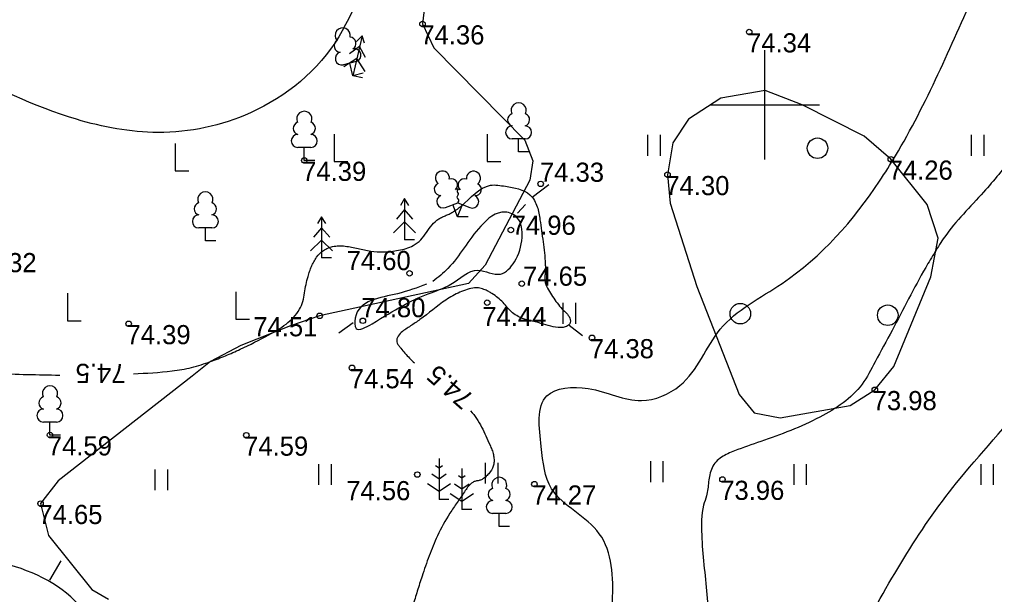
# Model space of a CAD drawing. Extents: x 637051 to 638628, y 6462502 to 6466834.
# Drawn here: x 637622.77 to 637658.39, y 6465832.11 to 6465853.12 of the extents above; entities that cross this region are included whole.
import ezdxf

# ---------------------------------------------------------------- set-up
doc = ezdxf.new("R2010")
doc.units = 0
for name, color, linetype in [('HALJASTUS', 7, 'Continuous'), ('HORISONTAAL', 7, 'Continuous'), ('KORGUS-EH2000', 7, 'Continuous'), ('PUU', 7, 'Continuous'), ('VORK', 7, 'Continuous')]:
    doc.layers.add(name, color=color, linetype=linetype)

msp = doc.modelspace()

# ---------------------------------------------------------------- linework, layer by layer
at = {"layer": 'HALJASTUS'}
for p, q in [((637634.272, 6465848.929), (637634.272, 6465847.929)), ((637639.858, 6465848.929), (637639.858, 6465847.929)), ((637645.72, 6465848.901), (637645.72, 6465848.141)), ((637646.18, 6465848.901), (637646.18, 6465848.141)), ((637657.541, 6465848.901), (637657.541, 6465848.141)), ((637658.001, 6465848.901), (637658.001, 6465848.141)), ((637628.458, 6465848.587), (637628.458, 6465847.587)), ((637634.272, 6465847.929), (637634.772, 6465847.929)), ((637639.858, 6465847.929), (637640.358, 6465847.929)), ((637628.458, 6465847.587), (637628.958, 6465847.587)), ((637624.525, 6465843.112), (637624.525, 6465842.112)), ((637630.681, 6465843.169), (637630.681, 6465842.169)), ((637642.628, 6465842.763), (637642.628, 6465842.003)), ((637643.088, 6465842.763), (637643.088, 6465842.003)), ((637624.525, 6465842.112), (637625.025, 6465842.112)), ((637630.681, 6465842.169), (637631.181, 6465842.169)), ((637633.7, 6465836.874), (637633.7, 6465836.114)), ((637634.16, 6465836.874), (637634.16, 6465836.114)), ((637639.785, 6465836.924), (637639.785, 6465836.164)), ((637640.245, 6465836.924), (637640.245, 6465836.164)), ((637645.82, 6465836.974), (637645.82, 6465836.214)), ((637646.28, 6465836.974), (637646.28, 6465836.214)), ((637651.057, 6465836.874), (637651.057, 6465836.114)), ((637651.517, 6465836.874), (637651.517, 6465836.114)), ((637657.89, 6465836.874), (637657.89, 6465836.114)), ((637658.35, 6465836.874), (637658.35, 6465836.114)), ((637627.715, 6465836.674), (637627.715, 6465835.914)), ((637628.175, 6465836.674), (637628.175, 6465835.914))]:
    msp.add_line(p, q, dxfattribs=at)
msp.add_lwpolyline([(637637.571, 6465853.579), (637637.496, 6465852.953), (637637.913, 6465852.082), (637641.236, 6465848.713), (637641.524, 6465847.957), (637641.414, 6465847.241), (637639.79, 6465844.146), (637639.18, 6465843.474), (637633.738, 6465842.289), (637632.675, 6465841.919), (637630.861, 6465841.208), (637629.752, 6465840.62), (637629.085, 6465840.079), (637624.19, 6465836.266), (637623.542, 6465835.429), (637623.834, 6465834.261), (637625.421, 6465832.291), (637626.029, 6465831.939)], dxfattribs=at)
msp.add_lwpolyline([(637653.631, 6465848.849), (637651.367, 6465850.004), (637650.01, 6465850.522), (637648.393, 6465850.248), (637647.208, 6465849.472), (637646.639, 6465848.605), (637646.447, 6465847.446), (637646.55, 6465846.406), (637647.522, 6465843.362), (637649.059, 6465839.412), (637649.61, 6465838.751), (637650.568, 6465838.568), (637653.12, 6465839.012), (637654.021, 6465839.589), (637654.719, 6465840.433), (637656.072, 6465843.72), (637656.34, 6465845.133), (637655.939, 6465846.362), (637654.605, 6465848.011)], close=True, dxfattribs=at)
for centre in [(637651.928, 6465848.414), (637649.107, 6465842.368), (637654.493, 6465842.311)]:
    msp.add_circle(centre, 0.375, dxfattribs=at)
at = {"layer": 'HORISONTAAL'}
for p, q in [((637641.497, 6465846.628), (637642.114, 6465847.091)), ((637640.967, 6465846.046), (637641.258, 6465846.354)), ((637634.958, 6465842.037), (637634.444, 6465841.661)), ((637642.85, 6465841.952), (637643.346, 6465841.575)), ((637623.881, 6465832.633), (637624.292, 6465833.335))]:
    msp.add_line(p, q, dxfattribs=at)
for points in [[(637639.539, 6465814.147), (637640.463, 6465816.717), (637643.442, 6465819.321), (637647.14, 6465822.233), (637650.804, 6465826.036), (637653.509, 6465830.662), (637657.138, 6465836.349), (637659.775, 6465839.672), (637662.411, 6465844.503), (637664.808, 6465846.353), (637666.006, 6465847.655), (637667.273, 6465850.567), (637670.68, 6465858.482), (637674.31, 6465868.623), (637674.378, 6465870.199), (637673.351, 6465874.105), (637672.598, 6465880.135), (637670.338, 6465883.287), (637668.77, 6465883.833), (637666.349, 6465884.144), (637662.035, 6465884.11), (637660.22, 6465883.493), (637656.933, 6465880.615), (637651.694, 6465877.634), (637648.407, 6465874.653), (637645.363, 6465873.297), (637643.887, 6465873.591), (637642.415, 6465875.27), (637640.703, 6465876.229), (637638.032, 6465878.251), (637636.218, 6465883.219), (637634.642, 6465884.555), (637631.458, 6465886.508), (637630.329, 6465886.336), (637629.746, 6465885.069), (637631.116, 6465881.951), (637631.938, 6465879.244), (637631.869, 6465873.283), (637630.534, 6465869.994), (637628.993, 6465867.63), (637626.973, 6465867.39), (637625.945, 6465868.726), (637624.473, 6465873.625), (637623.925, 6465878.319), (637620.506, 6465888.133), (637618.721, 6465889.352), (637616.256, 6465890.277), (637615.126, 6465891.613), (637613.927, 6465894.217), (637613.379, 6465896.752), (637612.856, 6465897.72), (637612.01, 6465898.739), (637609.955, 6465900.624)], [(637589.901, 6465880.239), (637590.042, 6465878.091), (637590.314, 6465874.519), (637590.275, 6465870.093), (637590.236, 6465861.552), (637589.965, 6465857.825), (637589.693, 6465852.506), (637589.46, 6465846.799), (637589.723, 6465843.529), (637590.024, 6465841.902), (637590.353, 6465840.276), (637590.52, 6465839.518), (637590.715, 6465838.771), (637591.168, 6465837.287), (637591.571, 6465836.158), (637592.054, 6465835.079), (637592.657, 6465834.036), (637593.015, 6465833.524), (637593.419, 6465833.016), (637593.978, 6465832.565), (637594.294, 6465832.421), (637594.622, 6465832.317), (637595.126, 6465832.233), (637595.648, 6465832.24), (637596.171, 6465832.334), (637596.679, 6465832.512), (637597.578, 6465833.001), (637597.948, 6465833.333), (637598.231, 6465833.754), (637598.407, 6465834.318), (637598.46, 6465834.898), (637598.486, 6465835.478), (637598.581, 6465836.045), (637598.727, 6465836.551), (637598.886, 6465837.052), (637599.083, 6465837.552), (637599.208, 6465837.791), (637599.357, 6465838.025), (637599.914, 6465838.596), (637600.599, 6465838.995), (637601.206, 6465839.226), (637601.815, 6465839.399), (637602.427, 6465839.496), (637603.044, 6465839.5), (637607.119, 6465839.073), (637609.021, 6465838.801), (637609.99, 6465838.78), (637610.951, 6465838.931), (637611.908, 6465839.231), (637612.385, 6465839.429), (637612.863, 6465839.655), (637613.36, 6465839.973), (637613.639, 6465840.432), (637613.679, 6465840.878), (637613.668, 6465841.325), (637613.643, 6465841.771), (637613.639, 6465842.218), (637613.647, 6465842.878), (637613.676, 6465843.208), (637613.707, 6465843.373), (637613.756, 6465843.538), (637614.012, 6465843.848), (637614.193, 6465843.946), (637614.377, 6465844.004), (637614.701, 6465843.984), (637614.998, 6465843.809), (637615.717, 6465842.97), (637616.356, 6465842.101), (637616.553, 6465841.766), (637616.723, 6465841.415), (637617.051, 6465840.922), (637617.126, 6465840.849), (637617.21, 6465840.781), (637617.476, 6465840.613), (637618.324, 6465840.368), (637618.911, 6465840.333), (637619.5, 6465840.315), (637621.87, 6465840.19), (637624.241, 6465840.122)], [(637678.331, 6465874.494), (637678.532, 6465870.863), (637678.361, 6465869.184), (637675.553, 6465862.846), (637673.259, 6465857.707), (637670.349, 6465850.58), (637669.213, 6465847.786), (637668.622, 6465846.398), (637667.986, 6465845.03), (637667.164, 6465843.468), (637666.282, 6465841.939), (637665.379, 6465840.423), (637664.493, 6465838.897), (637663.668, 6465837.379), (637661.318, 6465832.755), (637659.688, 6465829.705), (637658.804, 6465828.218), (637658.337, 6465827.488), (637657.851, 6465826.769), (637657.239, 6465826.064), (637656.584, 6465825.398), (637654.601, 6465823.153), (637652.612, 6465820.91), (637650.797, 6465819.197), (637649.657, 6465818.396), (637648.484, 6465817.647), (637647.304, 6465816.91), (637646.141, 6465816.147), (637643.607, 6465814.297), (637642.511, 6465813.03), (637642.092, 6465812.027), (637641.737, 6465811.012), (637641.107, 6465808.953), (637640.98, 6465808.53)], [(637666.698, 6465869.71), (637666.702, 6465869.39), (637666.977, 6465868.4), (637667.57, 6465867.485), (637668.191, 6465866.58), (637668.551, 6465865.621), (637668.626, 6465864.825), (637668.631, 6465864.005), (637668.544, 6465863.188), (637668.346, 6465862.401), (637668.009, 6465861.491), (637667.649, 6465860.589), (637666.976, 6465858.769), (637664.802, 6465851.848), (637663.98, 6465849.313), (637663.659, 6465848.906), (637663.431, 6465848.747), (637663.192, 6465848.593), (637662.906, 6465848.428), (637662.61, 6465848.319), (637662.199, 6465848.388), (637661.857, 6465848.73), (637661.775, 6465849.049), (637661.808, 6465849.4), (637661.829, 6465849.751), (637661.711, 6465850.066), (637661.409, 6465850.265), (637660.821, 6465850.221), (637660.589, 6465850.088), (637660.37, 6465849.939), (637659.999, 6465849.57), (637659.757, 6465849.211), (637659.54, 6465848.842), (637659.321, 6465848.477), (637659.075, 6465848.131), (637657.996, 6465846.812), (637656.567, 6465845.167), (637656.214, 6465844.617), (637655.881, 6465844.057), (637655.256, 6465842.913), (637654.653, 6465841.757), (637654.033, 6465840.61), (637653.554, 6465839.788), (637652.013, 6465838.589), (637649.856, 6465837.698), (637648.897, 6465837.355), (637648.421, 6465837.122), (637648.221, 6465836.955), (637648.075, 6465836.739), (637647.992, 6465836.485), (637647.95, 6465836.226), (637647.919, 6465835.966), (637647.87, 6465835.711), (637647.767, 6465835.368), (637647.695, 6465834.287), (637647.777, 6465833.197), (637647.888, 6465832.105), (637647.904, 6465831.017), (637647.733, 6465829.784), (637646.706, 6465827.145), (637645.644, 6465825.672), (637645.053, 6465825.18), (637644.422, 6465824.745), (637643.794, 6465824.312), (637643.213, 6465823.822), (637641.604, 6465822.143), (637639.378, 6465819.505), (637638.077, 6465817.792), (637637.506, 6465816.831), (637637.05, 6465815.817), (637636.502, 6465813.681), (637635.989, 6465809.398), (637635.886, 6465808.634)], [(637634.06, 6465815.621), (637635.225, 6465819.766), (637636.423, 6465820.966), (637638.751, 6465822.576), (637639.71, 6465823.295), (637640.087, 6465824.22), (637640.155, 6465828.16), (637640.669, 6465828.435), (637642.107, 6465828.263), (637643.613, 6465828.195), (637643.887, 6465828.743), (637644.435, 6465831.861), (637643.956, 6465834.328), (637642.21, 6465835.972), (637641.833, 6465837.514), (637642.038, 6465839.364), (637643.545, 6465839.638), (637645.497, 6465839.193), (637646.9, 6465839.741), (637648.373, 6465841.797), (637650.633, 6465843.475), (637654.194, 6465847.21), (637654.776, 6465848.135), (637657.686, 6465854.131), (637658.885, 6465857.557), (637658.542, 6465860.024), (637657.549, 6465860.469), (637654.468, 6465859.784), (637651.352, 6465858.002), (637646.627, 6465856.563), (637643.785, 6465855.981), (637640.908, 6465857.42), (637639.368, 6465858.002), (637637.998, 6465857.248), (637636.354, 6465855.981), (637634.437, 6465852.486), (637631.218, 6465849.711), (637627.829, 6465848.991), (637624.85, 6465849.471), (637620.399, 6465851.39), (637619.063, 6465851.972), (637616.221, 6465851.835), (637613.311, 6465850.396), (637612.421, 6465849.608), (637608.877, 6465848.375), (637604.699, 6465849.266), (637601.686, 6465852.829), (637598.605, 6465855.433), (637598.057, 6465857.557), (637597.509, 6465860.092)], [(637676.983, 6465856.009), (637671.023, 6465837.034), (637667.599, 6465829.771), (637663.01, 6465821), (637661.23, 6465817.711), (637658.491, 6465815.929), (637653.081, 6465814.422), (637649.314, 6465813.462), (637646.575, 6465812.64), (637644.247, 6465809.419), (637643.151, 6465805.925), (637642.877, 6465802.567), (637643.767, 6465800.58), (637646.918, 6465798.867), (637650.273, 6465797.359), (637652.67, 6465797.633), (637657.601, 6465799.141), (637660.066, 6465801.128), (637662.873, 6465805.993), (637664.928, 6465809.625), (637667.941, 6465809.831), (637669.516, 6465805.377), (637669.858, 6465800.648), (637672.05, 6465798.524), (637678.487, 6465795.92), (637681.158, 6465794.618)], [(637626.936, 6465840.171), (637628.348, 6465840.276), (637629.058, 6465840.403), (637629.407, 6465840.503), (637629.752, 6465840.62), (637630.301, 6465840.833), (637630.835, 6465841.069), (637631.88, 6465841.596), (637632.51, 6465841.988), (637632.783, 6465842.231), (637633.006, 6465842.528), (637633.126, 6465842.819), (637633.19, 6465843.124), (637633.24, 6465843.432), (637633.316, 6465843.732), (637633.372, 6465843.913), (637633.439, 6465844.089), (637633.522, 6465844.261), (637633.627, 6465844.431), (637633.884, 6465844.682), (637634.04, 6465844.764), (637634.209, 6465844.819), (637634.442, 6465844.85), (637634.673, 6465844.836), (637635.14, 6465844.752), (637635.607, 6465844.654), (637636.072, 6465844.625), (637636.62, 6465844.684), (637637.158, 6465844.858), (637637.431, 6465845.069), (637637.642, 6465845.339), (637637.844, 6465845.612), (637638.09, 6465845.828), (637638.224, 6465845.901), (637638.364, 6465845.962), (637638.503, 6465846.024), (637638.633, 6465846.1), (637638.905, 6465846.294), (637639.982, 6465847.061), (637640.525, 6465847.022), (637641.418, 6465846.711), (637641.585, 6465846.503), (637641.686, 6465846.278), (637641.787, 6465845.799), (637641.9, 6465844.994), (637641.981, 6465844.188), (637641.984, 6465844.018), (637641.975, 6465843.848), (637641.968, 6465843.678), (637641.981, 6465843.508), (637642.094, 6465843.241), (637642.25, 6465842.998), (637642.602, 6465842.538), (637642.873, 6465842.208), (637642.873, 6465841.994), (637642.795, 6465841.929), (637642.714, 6465841.883), (637642.543, 6465841.858), (637641.825, 6465842.014), (637640.991, 6465842.266), (637640.783, 6465842.404), (637640.607, 6465842.584), (637640.439, 6465842.775), (637640.253, 6465842.946), (637640.034, 6465843.105), (637639.916, 6465843.174), (637639.788, 6465843.237), (637639.594, 6465843.304), (637639.4, 6465843.314), (637639.129, 6465843.25), (637638.86, 6465843.152), (637638.352, 6465842.868), (637637.401, 6465842.15), (637637.233, 6465842.032), (637637.063, 6465841.92), (637636.891, 6465841.806), (637636.722, 6465841.684), (637636.566, 6465841.296), (637636.631, 6465841.202), (637636.701, 6465841.108), (637636.854, 6465840.923), (637637.022, 6465840.742), (637637.199, 6465840.567)], [(637637.638, 6465843.441), (637636.577, 6465843.098), (637635.036, 6465842.208), (637635.07, 6465841.831), (637635.653, 6465842.002), (637637.707, 6465843.098), (637638.529, 6465843.441), (637639.522, 6465843.955), (637640.343, 6465843.818), (637640.857, 6465844.263), (637641.131, 6465845.154), (637640.96, 6465845.874), (637640.515, 6465846.079), (637639.624, 6465845.565), (637638.426, 6465844.024), (637637.878, 6465843.544)], [(637600.676, 6465796.777), (637605.71, 6465796.64), (637611.633, 6465796.982), (637617.214, 6465796.674), (637620.946, 6465797.017), (637624.028, 6465798.353), (637626.373, 6465800.203), (637627.743, 6465805.137), (637628.222, 6465809.865), (637629.113, 6465814.387), (637629.335, 6465817.676), (637629.335, 6465820.76), (637629.369, 6465822.884), (637627.829, 6465824.152), (637627.041, 6465824.7), (637626.425, 6465825.933), (637625.055, 6465831.587), (637622.213, 6465833.231), (637618.481, 6465833.3), (637613.071, 6465832.169), (637609.134, 6465830.97), (637603.963, 6465830.387), (637601.977, 6465829.188), (637599.82, 6465826.516), (637596.02, 6465823.878), (637594.581, 6465823.432), (637592.698, 6465824.118), (637590.61, 6465826.242), (637588.761, 6465830.97), (637587.733, 6465834.91), (637586.912, 6465838.336), (637586.638, 6465843.612)], [(637639.253, 6465838.821), (637639.474, 6465838.536), (637639.655, 6465838.226), (637639.812, 6465837.901), (637639.962, 6465837.568), (637640.032, 6465837.398), (637640.085, 6465837.22), (637640.11, 6465837.042), (637640.109, 6465836.955), (637640.098, 6465836.87), (637639.967, 6465836.586), (637639.858, 6465836.46), (637639.73, 6465836.345), (637639.62, 6465836.288), (637639.499, 6465836.26), (637639.381, 6465836.231), (637639.283, 6465836.171), (637639.031, 6465835.86), (637638.761, 6465835.468), (637638.499, 6465835.075), (637638.041, 6465834.249), (637637.885, 6465833.885), (637637.741, 6465833.518), (637637.605, 6465833.147), (637637.479, 6465832.774), (637637.305, 6465832.233), (637637.148, 6465831.691), (637637.045, 6465831.147), (637637.025, 6465830.874), (637637.032, 6465830.6), (637637.058, 6465830.333)]]:
    msp.add_spline(points, degree=3, dxfattribs=at)
at = {"layer": 'KORGUS-EH2000'}
for centre in [(637637.496, 6465852.953), (637649.433, 6465852.662), (637654.605, 6465848.011), (637633.178, 6465847.967), (637646.447, 6465847.446), (637641.815, 6465847.111), (637640.723, 6465845.424), (637637.023, 6465843.843), (637641.123, 6465843.464), (637639.86, 6465842.769), (637626.762, 6465841.999), (637633.738, 6465842.289), (637635.316, 6465842.109), (637643.689, 6465841.486), (637634.919, 6465840.389), (637654.021, 6465839.589), (637623.886, 6465837.935), (637631.058, 6465837.926), (637637.308, 6465836.491), (637648.453, 6465836.311), (637641.584, 6465836.14), (637623.542, 6465835.429)]:
    msp.add_circle(centre, 0.1, dxfattribs=at)
at = {"layer": 'PUU'}
for p, q in [((637635.287, 6465852.524), (637634.955, 6465851.061)), ((637635.287, 6465852.524), (637635.085, 6465852.313)), ((637635.378, 6465852.247), (637635.287, 6465852.524)), ((637635.198, 6465852.134), (637634.828, 6465851.859)), ((637635.413, 6465851.726), (637635.198, 6465852.134)), ((637635.099, 6465851.695), (637634.62, 6465851.393)), ((637635.4, 6465851.216), (637635.099, 6465851.695)), ((637635.071, 6465851.58), (637634.605, 6465851.462)), ((637634.955, 6465851.061), (637634.838, 6465851.521)), ((637635.323, 6465851.155), (637634.955, 6465851.061)), ((637635.306, 6465850.981), (637634.955, 6465851.061)), ((637641.247, 6465848.755), (637640.767, 6465848.755)), ((637641.007, 6465848.28), (637641.007, 6465848.755)), ((637633.418, 6465848.442), (637632.938, 6465848.442)), ((637633.178, 6465847.967), (637633.178, 6465848.442)), ((637641.387, 6465848.28), (637641.007, 6465848.28)), ((637633.558, 6465847.967), (637633.178, 6465847.967)), ((637636.841, 6465846.572), (637636.691, 6465846.322)), ((637636.991, 6465846.322), (637636.841, 6465846.572)), ((637636.841, 6465846.572), (637636.841, 6465845.072)), ((637638.34, 6465846.247), (637638.785, 6465846.422)), ((637638.78, 6465845.912), (637638.605, 6465846.352)), ((637638.78, 6465845.912), (637638.96, 6465846.352)), ((637638.785, 6465846.422), (637639.225, 6465846.242)), ((637636.841, 6465846.172), (637636.541, 6465845.822)), ((637637.141, 6465845.822), (637636.841, 6465846.172)), ((637633.809, 6465845.909), (637633.659, 6465845.659)), ((637633.959, 6465845.659), (637633.809, 6465845.909)), ((637633.809, 6465845.909), (637633.809, 6465844.409)), ((637636.841, 6465845.722), (637636.441, 6465845.322)), ((637637.241, 6465845.322), (637636.841, 6465845.722)), ((637639.16, 6465845.912), (637638.78, 6465845.912)), ((637629.802, 6465845.5), (637629.322, 6465845.5)), ((637629.562, 6465845.025), (637629.562, 6465845.5)), ((637633.809, 6465845.509), (637633.509, 6465845.159)), ((637634.109, 6465845.159), (637633.809, 6465845.509)), ((637629.942, 6465845.025), (637629.562, 6465845.025)), ((637633.809, 6465845.059), (637633.409, 6465844.659)), ((637634.209, 6465844.659), (637633.809, 6465845.059)), ((637637.201, 6465845.072), (637636.841, 6465845.072)), ((637634.169, 6465844.409), (637633.809, 6465844.409)), ((637624.126, 6465838.41), (637623.646, 6465838.41)), ((637623.886, 6465837.935), (637623.886, 6465838.41)), ((637624.266, 6465837.935), (637623.886, 6465837.935)), ((637638.099, 6465837.073), (637638.099, 6465835.573)), ((637638.099, 6465836.723), (637637.975, 6465836.806)), ((637638.224, 6465836.806), (637638.099, 6465836.723)), ((637638.935, 6465836.708), (637638.935, 6465835.208)), ((637638.099, 6465836.323), (637637.833, 6465836.501)), ((637638.366, 6465836.501), (637638.099, 6465836.323)), ((637638.935, 6465836.358), (637638.811, 6465836.441)), ((637639.059, 6465836.441), (637638.935, 6465836.358)), ((637637.675, 6465836.162), (637638.099, 6465835.88)), ((637638.099, 6465835.88), (637638.524, 6465836.162)), ((637638.935, 6465835.958), (637638.668, 6465836.136)), ((637639.202, 6465836.136), (637638.935, 6465835.958)), ((637638.511, 6465835.797), (637638.935, 6465835.514)), ((637638.935, 6465835.514), (637639.359, 6465835.797)), ((637638.459, 6465835.573), (637638.099, 6465835.573)), ((637639.295, 6465835.208), (637638.935, 6465835.208)), ((637640.538, 6465835.067), (637640.058, 6465835.067)), ((637640.298, 6465834.592), (637640.298, 6465835.067)), ((637640.678, 6465834.592), (637640.298, 6465834.592))]:
    msp.add_line(p, q, dxfattribs=at)
msp.add_lwpolyline([(637638.785, 6465846.917), (637638.765, 6465846.842), (637638.765, 6465846.822), (637638.775, 6465846.792), (637638.795, 6465846.757), (637638.8, 6465846.737), (637638.785, 6465846.702), (637638.76, 6465846.652), (637638.755, 6465846.627), (637638.76, 6465846.612), (637638.77, 6465846.582), (637638.805, 6465846.522), (637638.81, 6465846.502), (637638.805, 6465846.482), (637638.79, 6465846.447), (637638.785, 6465846.422)], dxfattribs=at)
for centre, radius, start, end in [((637634.58, 6465852.534), 0.277, 346.8462, 221.6864), ((637634.831, 6465852.239), 0.233, 301.1172, 85.2522), ((637634.501, 6465852.156), 0.233, 123.2881, 267.4079), ((637635.01, 6465851.81), 0.238, 284.871, 104.2647), ((637634.549, 6465851.693), 0.238, 104.2679, 283.6616), ((637641.007, 6465849.8), 0.277, 332.5799, 207.4201), ((637633.178, 6465849.487), 0.277, 332.5799, 207.4201), ((637640.837, 6465849.452), 0.233, 109.0217, 253.1415), ((637641.177, 6465849.452), 0.233, 286.8508, 70.9859), ((637633.008, 6465849.14), 0.233, 109.0217, 253.1415), ((637633.348, 6465849.14), 0.233, 286.8508, 70.9859), ((637640.769, 6465848.992), 0.238, 90.0016, 269.3953), ((637641.244, 6465848.992), 0.238, 270.6047, 89.9984), ((637632.941, 6465848.679), 0.238, 90.0016, 269.3953), ((637633.415, 6465848.679), 0.238, 270.6047, 89.9984), ((637638.223, 6465847.326), 0.256, 111.5027, 232.5173), ((637638.223, 6465847.326), 0.256, 350.4856, 111.5002), ((637639.359, 6465847.317), 0.256, 67.6168, 188.6314), ((637639.359, 6465847.317), 0.256, 306.5997, 67.6143), ((637638.149, 6465846.915), 0.224, 111.4304, 274.4987), ((637638.558, 6465847.076), 0.224, 308.5041, 111.5725), ((637639.021, 6465847.071), 0.225, 67.7016, 230.5126), ((637639.426, 6465846.905), 0.224, 264.6183, 67.6866), ((637629.562, 6465846.545), 0.277, 332.5799, 207.4201), ((637638.254, 6465846.47), 0.237, 111.5014, 291.5004), ((637638.784, 6465846.679), 0.237, 66.7655, 111.5015), ((637639.315, 6465846.462), 0.237, 247.6166, 67.6155), ((637629.392, 6465846.198), 0.233, 109.0217, 253.1415), ((637629.732, 6465846.198), 0.233, 286.8508, 70.9859), ((637629.325, 6465845.737), 0.238, 90.0016, 269.3953), ((637629.799, 6465845.737), 0.238, 270.6047, 89.9984), ((637623.886, 6465839.455), 0.277, 332.5799, 207.4201), ((637623.716, 6465839.108), 0.233, 109.0217, 253.1415), ((637624.056, 6465839.108), 0.233, 286.8508, 70.9859), ((637623.649, 6465838.647), 0.238, 90.0016, 269.3953), ((637624.123, 6465838.647), 0.238, 270.6047, 89.9984), ((637640.298, 6465836.112), 0.277, 332.5799, 207.4201), ((637640.128, 6465835.764), 0.233, 109.0217, 253.1415), ((637640.468, 6465835.764), 0.233, 286.8508, 70.9859), ((637640.061, 6465835.304), 0.238, 90.0016, 269.3953), ((637640.536, 6465835.304), 0.238, 270.6047, 89.9984)]:
    msp.add_arc(centre, radius, start, end, dxfattribs=at)
at = {"layer": 'VORK'}
for p, q in [((637650, 6465848), (637650, 6465852)), ((637648, 6465850), (637652, 6465850))]:
    msp.add_line(p, q, dxfattribs=at)

# ---------------------------------------------------------------- texts
at = {"layer": 'HORISONTAAL'}
for rotation, p in [(179.891, (637626.646, 6465840.535)), (138.6666, (637639.416, 6465839.346))]:
    msp.add_text('74.5', height=0.7, rotation=rotation, dxfattribs=at).set_placement(p)
at = {"layer": 'KORGUS-EH2000'}
for s, p in [('74.36', (637637.416, 6465852.206)), ('74.34', (637649.353, 6465851.915)), ('74.39', (637633.098, 6465847.22)), ('74.33', (637641.785, 6465847.187)), ('74.26', (637654.525, 6465847.264)), ('74.30', (637646.367, 6465846.699)), ('74.96', (637640.753, 6465845.251)), ('74.32', (637621.055, 6465843.884)), ('74.60', (637634.724, 6465843.96)), ('74.65', (637641.168, 6465843.39)), ('74.80', (637635.261, 6465842.239)), ('74.44', (637639.68, 6465841.915)), ('74.51', (637631.314, 6465841.542)), ('74.39', (637626.682, 6465841.252)), ('74.38', (637643.609, 6465840.739)), ('74.54', (637634.839, 6465839.642)), ('73.98', (637653.941, 6465838.842)), ('74.59', (637623.806, 6465837.188)), ('74.59', (637630.978, 6465837.179)), ('74.56', (637634.709, 6465835.552)), ('74.27', (637641.504, 6465835.393)), ('73.96', (637648.373, 6465835.564)), ('74.65', (637623.462, 6465834.682))]:
    msp.add_text(s, height=0.7, dxfattribs=at).set_placement(p)

doc.saveas('drawing.dxf')
